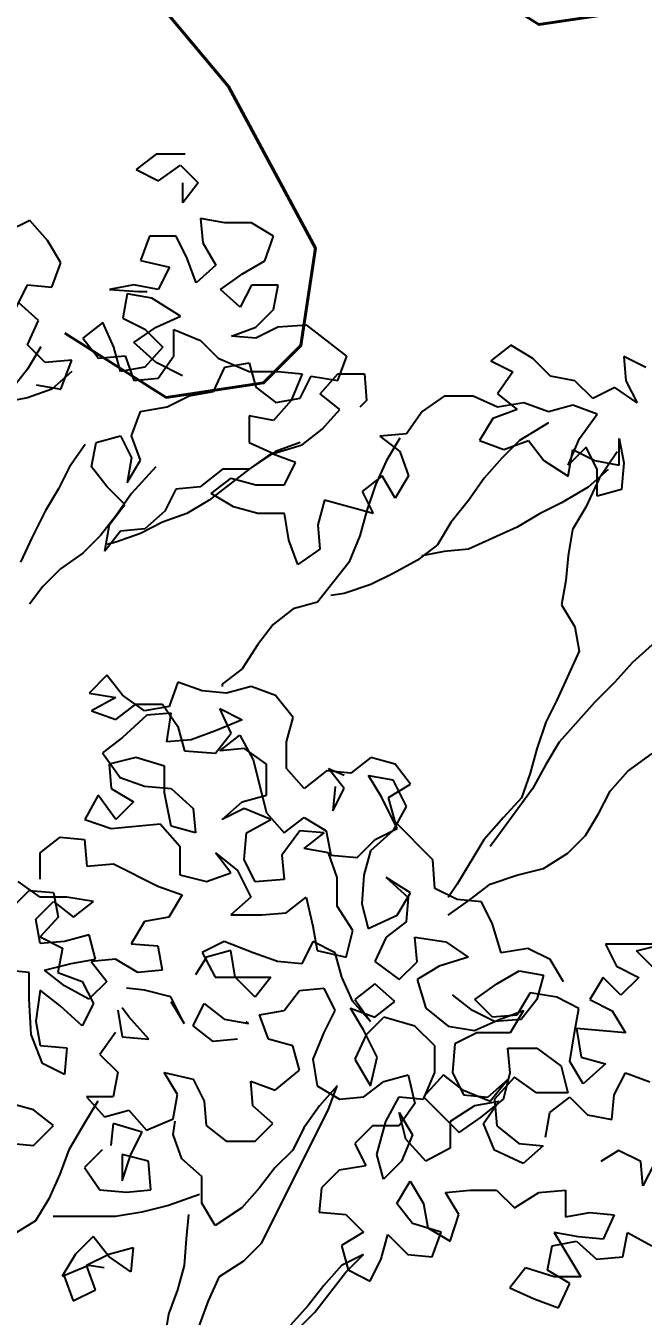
# Model space of a CAD drawing. Header units: millimetres. Extents: x 684983 to 685377, y 990360 to 990509.
# Drawn here: x 685001.572 to 685001.974, y 990436.648 to 990437.487 of the extents above; entities that cross this region are included whole.
import ezdxf

# ---------------------------------------------------------------- set-up
doc = ezdxf.new("R2010")
doc.units = ezdxf.units.MM
doc.layers.add('GRID LEVELS', color=7, linetype='Continuous', lineweight=13)
doc.layers.add('TEAK', color=7, linetype='Continuous')
doc.styles.get("Standard").update_dxf_attribs({"font": 'RomanS'})

# ---------------------------------------------------------------- blocks, each defined once
blk = doc.blocks.new('A$C25655A80')
at = {"color": 62}
for p, q in [((0.17688, 2.09548), (0.16822, 2.08876)), ((0.18937, 2.09547), (0.17688, 2.09548)), ((0.16822, 2.08876), (0.17783, 2.08394)), ((0.17783, 2.08394), (0.18744, 2.09066)), ((0.18744, 2.09066), (0.19513, 2.08296)), ((0.18839, 2.07432), (0.1884, 2.08297)), ((0.19513, 2.08296), (0.18839, 2.07432)), ((0.12205, 2.06669), (0.11244, 2.06189)), ((0.12974, 2.05803), (0.12205, 2.06669)), ((0.20665, 2.06565), (0.19608, 2.06758)), ((0.19608, 2.06758), (0.19703, 2.05701)), ((0.21818, 2.06564), (0.20665, 2.06565)), ((0.22779, 2.05986), (0.21818, 2.06564)), ((0.17396, 2.05991), (0.1701, 2.04934)), ((0.18549, 2.0599), (0.17396, 2.05991)), ((0.19029, 2.05028), (0.18549, 2.0599)), ((0.22394, 2.04929), (0.22779, 2.05986)), ((0.1355, 2.04841), (0.12974, 2.05803)), ((0.19703, 2.05701), (0.20279, 2.04739)), ((0.13164, 2.03784), (0.1355, 2.04841)), ((0.1701, 2.04934), (0.1826, 2.04644)), ((0.19413, 2.03971), (0.19029, 2.05028)), ((0.20279, 2.04739), (0.19413, 2.03971)), ((0.21432, 2.04353), (0.22394, 2.04929)), ((0.1826, 2.04644), (0.17778, 2.03684)), ((0.2047, 2.03681), (0.21432, 2.04353)), ((0.11625, 2.0292), (0.12107, 2.03881)), ((0.12107, 2.03881), (0.13164, 2.03784)), ((0.16721, 2.03877), (0.15663, 2.03686)), ((0.15663, 2.03686), (0.16913, 2.03588)), ((0.17778, 2.03684), (0.16721, 2.03877)), ((0.16913, 2.03588), (0.17298, 2.03588)), ((0.21334, 2.02911), (0.2047, 2.03681)), ((0.21816, 2.03872), (0.21334, 2.02911)), ((0.22969, 2.03871), (0.21816, 2.03872)), ((0.22776, 2.02814), (0.22969, 2.03871)), ((0.12586, 2.02343), (0.11722, 2.03112)), ((0.16432, 2.03493), (0.16239, 2.02435)), ((0.1749, 2.03299), (0.16432, 2.03493)), ((0.18739, 2.02529), (0.1749, 2.03299)), ((0.17681, 2.02049), (0.18739, 2.02529)), ((0.22006, 2.02046), (0.22776, 2.02814)), ((0.12104, 2.01286), (0.12586, 2.02343)), ((0.15374, 2.02244), (0.14508, 2.01572)), ((0.15853, 2.01186), (0.15374, 2.02244)), ((0.16239, 2.02435), (0.172, 2.01954)), ((0.16719, 2.01377), (0.17681, 2.02049)), ((0.172, 2.01954), (0.17968, 2.01184)), ((0.18449, 2.00799), (0.1845, 2.01953)), ((0.1845, 2.01953), (0.19603, 2.01471)), ((0.20949, 2.01662), (0.22006, 2.02046)), ((0.22968, 2.02045), (0.22006, 2.01565)), ((0.24218, 2.0214), (0.22968, 2.02045)), ((0.25947, 2.00792), (0.24218, 2.0214)), ((0.14508, 2.01572), (0.1518, 2.00706)), ((0.17679, 2.00511), (0.16719, 2.01377)), ((0.19603, 2.01471), (0.20371, 2.00701)), ((0.22006, 2.01565), (0.20949, 2.01662)), ((0.12681, 2.01189), (0.12103, 2.00228)), ((0.12873, 2.00516), (0.12104, 2.01286)), ((0.1518, 2.00706), (0.16334, 2.00801)), ((0.16141, 2.00128), (0.15853, 2.01186)), ((0.16334, 2.00801), (0.16717, 1.99743)), ((0.17968, 2.01184), (0.17198, 2.0032)), ((0.17775, 1.99838), (0.18449, 2.00799)), ((0.25561, 1.99735), (0.25947, 2.00792)), ((0.33061, 2.01266), (0.32195, 2.00594)), ((0.34022, 2.00689), (0.33061, 2.01266)), ((0.37963, 2.00781), (0.38058, 1.99724)), ((0.38924, 2.003), (0.37963, 2.00781)), ((0.12103, 2.00228), (0.1143, 1.99364)), ((0.14026, 2.00611), (0.12873, 2.00516)), ((0.13545, 1.99362), (0.14026, 2.00611)), ((0.17198, 2.0032), (0.16141, 2.00128)), ((0.18832, 1.99934), (0.17679, 2.00511)), ((0.20177, 1.99259), (0.20659, 2.00316)), ((0.20371, 2.00701), (0.21716, 2.00123)), ((0.20659, 2.00316), (0.21717, 2.00508)), ((0.21717, 2.00508), (0.22004, 1.9945)), ((0.32195, 2.00594), (0.33156, 2.00113)), ((0.3479, 1.99919), (0.34022, 2.00689)), ((0.14026, 2.0013), (0.1316, 1.99362)), ((0.16717, 1.99743), (0.17775, 1.99838)), ((0.21716, 2.00123), (0.22966, 2.00122)), ((0.22966, 2.00122), (0.24023, 2.00025)), ((0.24023, 2.00025), (0.23542, 1.98872)), ((0.23926, 1.98968), (0.24408, 1.99928)), ((0.24408, 1.99928), (0.25561, 1.99735)), ((0.24792, 1.99159), (0.25561, 2.00024)), ((0.25561, 2.00024), (0.26715, 2.00022)), ((0.26715, 2.00022), (0.2681, 1.98869)), ((0.33156, 2.00113), (0.32482, 1.99152)), ((0.35847, 1.99726), (0.3479, 1.99919)), ((0.36615, 1.98956), (0.35847, 1.99726)), ((0.38058, 1.99724), (0.38538, 1.98762)), ((0.1316, 1.99362), (0.12102, 1.98978)), ((0.12487, 1.99555), (0.13545, 1.99362)), ((0.1912, 1.99068), (0.20177, 1.99259)), ((0.22004, 1.9945), (0.22869, 1.98776)), ((0.25656, 1.98485), (0.24792, 1.99159)), ((0.32482, 1.99152), (0.33347, 1.98478)), ((0.37577, 1.99436), (0.36615, 1.98956)), ((0.38538, 1.98762), (0.37577, 1.99436)), ((0.12102, 1.98978), (0.11045, 1.98787)), ((0.17004, 1.98397), (0.18158, 1.98588)), ((0.18158, 1.98588), (0.1912, 1.99068)), ((0.23542, 1.98872), (0.22772, 1.98007)), ((0.22869, 1.98776), (0.23926, 1.98968)), ((0.2681, 1.98869), (0.26521, 1.98581)), ((0.30175, 1.99058), (0.29213, 1.98386)), ((0.31425, 1.99057), (0.30175, 1.99058)), ((0.32482, 1.98575), (0.31425, 1.99057)), ((0.33635, 1.98766), (0.32482, 1.98575)), ((0.34692, 1.98381), (0.33635, 1.98766)), ((0.3575, 1.98668), (0.34692, 1.98381)), ((0.36807, 1.98283), (0.3575, 1.98668)), ((0.16619, 1.9734), (0.17004, 1.98397)), ((0.21715, 1.98201), (0.21714, 1.97047)), ((0.22772, 1.98007), (0.21715, 1.98201)), ((0.24886, 1.97621), (0.25656, 1.98485)), ((0.29213, 1.98386), (0.28539, 1.97425)), ((0.32289, 1.98095), (0.31711, 1.97134)), ((0.33347, 1.98478), (0.32289, 1.98095)), ((0.36037, 1.97226), (0.36807, 1.98283)), ((0.24021, 1.96949), (0.24886, 1.97621)), ((0.28539, 1.97425), (0.27385, 1.9733)), ((0.34692, 1.979), (0.33441, 1.97132)), ((0.146, 1.96957), (0.13926, 1.95997)), ((0.14887, 1.95996), (0.15081, 1.97053)), ((0.15081, 1.97053), (0.16138, 1.97341)), ((0.16138, 1.97341), (0.16618, 1.96379)), ((0.17002, 1.96282), (0.16619, 1.9734)), ((0.21714, 1.97047), (0.22771, 1.96565)), ((0.22771, 1.96565), (0.24021, 1.96949)), ((0.23925, 1.97045), (0.22867, 1.96661)), ((0.27385, 1.9733), (0.2825, 1.96657)), ((0.28251, 1.97233), (0.27673, 1.96273)), ((0.31711, 1.97134), (0.32768, 1.96749)), ((0.33441, 1.97132), (0.32672, 1.96364)), ((0.32768, 1.96749), (0.33826, 1.97132)), ((0.33826, 1.97132), (0.34498, 1.96266)), ((0.35555, 1.96073), (0.36037, 1.97226)), ((0.37766, 1.96071), (0.37767, 1.97225)), ((0.37767, 1.97225), (0.37959, 1.96167)), ((0.16618, 1.96379), (0.16425, 1.95322)), ((0.22867, 1.96661), (0.21712, 1.95893)), ((0.22674, 1.96566), (0.21712, 1.95893)), ((0.23731, 1.9618), (0.22674, 1.96566)), ((0.2825, 1.96657), (0.28634, 1.95599)), ((0.32672, 1.96364), (0.31902, 1.955)), ((0.36325, 1.96841), (0.35555, 1.96073)), ((0.35555, 1.95592), (0.35748, 1.96746)), ((0.35748, 1.96746), (0.36709, 1.96264)), ((0.36805, 1.9588), (0.36325, 1.96841)), ((0.37671, 1.96648), (0.36901, 1.95495)), ((0.13926, 1.95997), (0.13444, 1.95036)), ((0.15559, 1.9513), (0.14887, 1.95996)), ((0.16425, 1.95322), (0.17002, 1.96282)), ((0.17675, 1.95993), (0.16617, 1.94841)), ((0.20559, 1.95895), (0.19597, 1.95126)), ((0.21712, 1.95893), (0.19981, 1.94549)), ((0.21712, 1.95893), (0.20559, 1.95895)), ((0.2325, 1.95219), (0.23731, 1.9618)), ((0.27673, 1.96273), (0.27191, 1.95216)), ((0.34498, 1.96266), (0.35555, 1.95592)), ((0.37286, 1.95879), (0.3642, 1.95111)), ((0.36709, 1.96264), (0.37766, 1.96071)), ((0.36804, 1.94726), (0.36805, 1.9588)), ((0.37959, 1.96167), (0.37862, 1.95014)), ((0.20077, 1.94838), (0.20943, 1.9551)), ((0.20943, 1.9551), (0.22, 1.9522)), ((0.22, 1.9522), (0.2325, 1.95219)), ((0.2748, 1.956), (0.26614, 1.94928)), ((0.27191, 1.95216), (0.26806, 1.94062)), ((0.28056, 1.94638), (0.2748, 1.956)), ((0.28634, 1.95599), (0.28056, 1.94638)), ((0.31902, 1.955), (0.31228, 1.94539)), ((0.36901, 1.95495), (0.36323, 1.94246)), ((0.13444, 1.95036), (0.12867, 1.94075)), ((0.16328, 1.9436), (0.15559, 1.9513)), ((0.16617, 1.94841), (0.15943, 1.9388)), ((0.18539, 1.95031), (0.18058, 1.9407)), ((0.19597, 1.95126), (0.18539, 1.95031)), ((0.21038, 1.9426), (0.20077, 1.94838)), ((0.26614, 1.94928), (0.27094, 1.93966)), ((0.3642, 1.95111), (0.35266, 1.94439)), ((0.37862, 1.95014), (0.36804, 1.94726)), ((0.12867, 1.94075), (0.12289, 1.92922)), ((0.15654, 1.93496), (0.16328, 1.9436)), ((0.18058, 1.9407), (0.17192, 1.93302)), ((0.19981, 1.94549), (0.19019, 1.93973)), ((0.22095, 1.93971), (0.21038, 1.9426)), ((0.2498, 1.94545), (0.2469, 1.93487)), ((0.27094, 1.93966), (0.2498, 1.94545)), ((0.31228, 1.94539), (0.30458, 1.93578)), ((0.35266, 1.94439), (0.34304, 1.93959)), ((0.36323, 1.94246), (0.35745, 1.93285)), ((0.15943, 1.9388), (0.15269, 1.93015)), ((0.17961, 1.9359), (0.17, 1.9311)), ((0.19019, 1.93973), (0.17961, 1.9359)), ((0.23249, 1.93969), (0.22095, 1.93971)), ((0.2344, 1.92816), (0.23249, 1.93969)), ((0.26806, 1.94062), (0.26516, 1.93005)), ((0.30458, 1.93578), (0.29881, 1.92618)), ((0.34304, 1.93959), (0.33342, 1.93383)), ((0.15269, 1.93015), (0.14499, 1.92247)), ((0.15461, 1.92342), (0.15654, 1.93496)), ((0.16134, 1.93207), (0.15461, 1.92342)), ((0.17, 1.9311), (0.15942, 1.92726)), ((0.17192, 1.93302), (0.16134, 1.93207)), ((0.2469, 1.93487), (0.24785, 1.9243)), ((0.26516, 1.93005), (0.26035, 1.91852)), ((0.33342, 1.93383), (0.31226, 1.92424)), ((0.35745, 1.93285), (0.35552, 1.92132)), ((0.12289, 1.92922), (0.11807, 1.91865)), ((0.15942, 1.92726), (0.15557, 1.92631)), ((0.23824, 1.91758), (0.2344, 1.92816)), ((0.24785, 1.9243), (0.23824, 1.91758)), ((0.29881, 1.92618), (0.29015, 1.91945)), ((0.31226, 1.92424), (0.30169, 1.92329)), ((0.14499, 1.92247), (0.13537, 1.91575)), ((0.26035, 1.91852), (0.24687, 1.90123)), ((0.29015, 1.91945), (0.27957, 1.9137)), ((0.30169, 1.92329), (0.29207, 1.92138)), ((0.35552, 1.92132), (0.35455, 1.91074)), ((0.13537, 1.91575), (0.12768, 1.90807)), ((0.27957, 1.9137), (0.26995, 1.9089)), ((0.12768, 1.90807), (0.1219, 1.90038)), ((0.26995, 1.9089), (0.25841, 1.90506)), ((0.35455, 1.91074), (0.35261, 1.90017)), ((0.25841, 1.90506), (0.25264, 1.90411)), ((0.2363, 1.89836), (0.22764, 1.89163)), ((0.24687, 1.90123), (0.2363, 1.89836)), ((0.35261, 1.90017), (0.35837, 1.89055)), ((0.22764, 1.89163), (0.2209, 1.88299)), ((0.35837, 1.89055), (0.36029, 1.87998)), ((0.2209, 1.88299), (0.21416, 1.87242)), ((0.36029, 1.87998), (0.35065, 1.85884)), ((0.39201, 1.88283), (0.38335, 1.87515)), ((0.38335, 1.87515), (0.37565, 1.8665)), ((0.15552, 1.86959), (0.14782, 1.86191)), ((0.16224, 1.86093), (0.15552, 1.86959)), ((0.21416, 1.87242), (0.2055, 1.8657)), ((0.18628, 1.86668), (0.18242, 1.85611)), ((0.19685, 1.86282), (0.18628, 1.86668)), ((0.20742, 1.86185), (0.19685, 1.86282)), ((0.2055, 1.8657), (0.2055, 1.86474)), ((0.218, 1.86473), (0.20742, 1.86185)), ((0.22857, 1.86087), (0.218, 1.86473)), ((0.37565, 1.8665), (0.367, 1.85786)), ((0.14782, 1.86191), (0.15936, 1.85997)), ((0.15936, 1.85997), (0.14878, 1.85422)), ((0.15935, 1.85036), (0.16801, 1.85708)), ((0.17185, 1.85419), (0.16224, 1.86093)), ((0.16801, 1.85708), (0.17954, 1.85707)), ((0.17954, 1.85707), (0.18626, 1.84745)), ((0.23625, 1.85125), (0.22857, 1.86087)), ((0.35065, 1.85884), (0.34584, 1.84923)), ((0.367, 1.85786), (0.3516, 1.84057)), ((0.14878, 1.85422), (0.15935, 1.85036)), ((0.17281, 1.85227), (0.16222, 1.84267)), ((0.18242, 1.85611), (0.17185, 1.85419)), ((0.18338, 1.85322), (0.17281, 1.85227)), ((0.18145, 1.84073), (0.18338, 1.85322)), ((0.20453, 1.85513), (0.21414, 1.85031)), ((0.20933, 1.84455), (0.20453, 1.85513)), ((0.23336, 1.84068), (0.23625, 1.85125)), ((0.18626, 1.84745), (0.18914, 1.83688)), ((0.21414, 1.85031), (0.2026, 1.84551)), ((0.34584, 1.84923), (0.34198, 1.8377)), ((0.16222, 1.84267), (0.15357, 1.83595)), ((0.19202, 1.84168), (0.18145, 1.84073)), ((0.2026, 1.84551), (0.19202, 1.84168)), ((0.20259, 1.8359), (0.20933, 1.84455)), ((0.20452, 1.83686), (0.21317, 1.84358)), ((0.21317, 1.84358), (0.21893, 1.833)), ((0.23335, 1.82914), (0.23336, 1.84068)), ((0.3516, 1.84057), (0.34582, 1.83096)), ((0.15357, 1.83595), (0.16125, 1.82536)), ((0.18914, 1.83688), (0.20259, 1.8359)), ((0.21509, 1.83781), (0.20452, 1.83686)), ((0.2247, 1.83107), (0.21509, 1.83781)), ((0.34198, 1.8377), (0.33909, 1.82712)), ((0.38139, 1.82805), (0.39197, 1.83573)), ((0.16798, 1.83401), (0.15645, 1.83114)), ((0.15645, 1.83114), (0.1574, 1.82056)), ((0.18048, 1.83015), (0.16798, 1.83401)), ((0.18047, 1.81862), (0.18048, 1.83015)), ((0.21893, 1.833), (0.22468, 1.80993)), ((0.22469, 1.81762), (0.2247, 1.83107)), ((0.24103, 1.82049), (0.23335, 1.82914)), ((0.25161, 1.82913), (0.25834, 1.82624)), ((0.25833, 1.82047), (0.25161, 1.82913)), ((0.26988, 1.83392), (0.26122, 1.8272)), ((0.28045, 1.83102), (0.26988, 1.83392)), ((0.28717, 1.82237), (0.28045, 1.83102)), ((0.34582, 1.83096), (0.34004, 1.82039)), ((0.16125, 1.82536), (0.17182, 1.82151)), ((0.25065, 1.82817), (0.24103, 1.82049)), ((0.26122, 1.8272), (0.25065, 1.82817)), ((0.26891, 1.82623), (0.27949, 1.8243)), ((0.27467, 1.81661), (0.26891, 1.82623)), ((0.27949, 1.8243), (0.28524, 1.81275)), ((0.33909, 1.82712), (0.33523, 1.81655)), ((0.37369, 1.8194), (0.38139, 1.82805)), ((0.15163, 1.81768), (0.14585, 1.80711)), ((0.15931, 1.8071), (0.15163, 1.81768)), ((0.1574, 1.82056), (0.16701, 1.81479)), ((0.17182, 1.82151), (0.18335, 1.82054)), ((0.18334, 1.8042), (0.18047, 1.81862)), ((0.18335, 1.82054), (0.19296, 1.81188)), ((0.25449, 1.82143), (0.25352, 1.81086)), ((0.25352, 1.81086), (0.25833, 1.82047)), ((0.27756, 1.81661), (0.28717, 1.82237)), ((0.34004, 1.82039), (0.32464, 1.79926)), ((0.36887, 1.80979), (0.37369, 1.8194)), ((0.16701, 1.81479), (0.15931, 1.8071)), ((0.20545, 1.80706), (0.21411, 1.81474)), ((0.21411, 1.81474), (0.22469, 1.81762)), ((0.28139, 1.80315), (0.27467, 1.81661)), ((0.28043, 1.80603), (0.27756, 1.81661)), ((0.28524, 1.81275), (0.27947, 1.80219)), ((0.33523, 1.81655), (0.32754, 1.80791)), ((0.14585, 1.80711), (0.15738, 1.80326)), ((0.19296, 1.81188), (0.19391, 1.8013)), ((0.21507, 1.81186), (0.20545, 1.80706)), ((0.2266, 1.80704), (0.21507, 1.81186)), ((0.21602, 1.80128), (0.2266, 1.80704)), ((0.22468, 1.80993), (0.23236, 1.80127)), ((0.23236, 1.80127), (0.24102, 1.80799)), ((0.24102, 1.80799), (0.25063, 1.80221)), ((0.32754, 1.80791), (0.31888, 1.7983)), ((0.3631, 1.80019), (0.36887, 1.80979)), ((0.15738, 1.80326), (0.17853, 1.80516)), ((0.17853, 1.80516), (0.18717, 1.79554)), ((0.19391, 1.8013), (0.18334, 1.8042)), ((0.21505, 1.78975), (0.21602, 1.80128)), ((0.23909, 1.80222), (0.23139, 1.79166)), ((0.24966, 1.80125), (0.23909, 1.80222)), ((0.24101, 1.79453), (0.24966, 1.80125)), ((0.25063, 1.80221), (0.25254, 1.79164)), ((0.27947, 1.80219), (0.26984, 1.79354)), ((0.27177, 1.79835), (0.28139, 1.80315)), ((0.29676, 1.78967), (0.28043, 1.80603)), ((0.12661, 1.79271), (0.13527, 1.79943)), ((0.13527, 1.79943), (0.14584, 1.79846)), ((0.14584, 1.79846), (0.14679, 1.78693)), ((0.18717, 1.79554), (0.18716, 1.78304)), ((0.26407, 1.79066), (0.27177, 1.79835)), ((0.31888, 1.7983), (0.30732, 1.77909)), ((0.32464, 1.79926), (0.32176, 1.79542)), ((0.3554, 1.7925), (0.3631, 1.80019)), ((0.1266, 1.78118), (0.12661, 1.79271)), ((0.20255, 1.79264), (0.21216, 1.78494)), ((0.20927, 1.78398), (0.20255, 1.79264)), ((0.21985, 1.78013), (0.21505, 1.78975)), ((0.23139, 1.79166), (0.23234, 1.78108)), ((0.25158, 1.7926), (0.24101, 1.79453)), ((0.25541, 1.78202), (0.25158, 1.7926)), ((0.25254, 1.79164), (0.26407, 1.79066)), ((0.26984, 1.79354), (0.26695, 1.78297)), ((0.34482, 1.78578), (0.3554, 1.7925)), ((0.14679, 1.78693), (0.15833, 1.78788)), ((0.15833, 1.78788), (0.17755, 1.77825)), ((0.21216, 1.78494), (0.21792, 1.7734)), ((0.29771, 1.77717), (0.29676, 1.78967)), ((0.33328, 1.78291), (0.34482, 1.78578)), ((0.12659, 1.77349), (0.11699, 1.78022)), ((0.18716, 1.78304), (0.1987, 1.78015)), ((0.1987, 1.78015), (0.20927, 1.78398)), ((0.23234, 1.78108), (0.21985, 1.78013)), ((0.2554, 1.76952), (0.25541, 1.78202)), ((0.26695, 1.78297), (0.26598, 1.77047)), ((0.27656, 1.782), (0.28617, 1.77334)), ((0.28713, 1.77526), (0.27656, 1.782)), ((0.30732, 1.77909), (0.30347, 1.77332)), ((0.31308, 1.77235), (0.32174, 1.77908)), ((0.32174, 1.77908), (0.33328, 1.78291)), ((0.11409, 1.76869), (0.12179, 1.77637)), ((0.12179, 1.77637), (0.13236, 1.7754)), ((0.13813, 1.77348), (0.12659, 1.77349)), ((0.13236, 1.7754), (0.13428, 1.76483)), ((0.14966, 1.77154), (0.13813, 1.77348)), ((0.17755, 1.77825), (0.18812, 1.77439)), ((0.18812, 1.77439), (0.18234, 1.76478)), ((0.21792, 1.7734), (0.20926, 1.76572)), ((0.23329, 1.76666), (0.24195, 1.77338)), ((0.24195, 1.77338), (0.24482, 1.76088)), ((0.28136, 1.76565), (0.28713, 1.77526)), ((0.28617, 1.77334), (0.2852, 1.76277)), ((0.30732, 1.77236), (0.29771, 1.77717)), ((0.12466, 1.76388), (0.13236, 1.77156)), ((0.13236, 1.77156), (0.141, 1.76482)), ((0.141, 1.76482), (0.14966, 1.77154)), ((0.26212, 1.75894), (0.2554, 1.76952)), ((0.26598, 1.77047), (0.26885, 1.7599)), ((0.30347, 1.76563), (0.31308, 1.77235)), ((0.31789, 1.77139), (0.30732, 1.77236)), ((0.32269, 1.76177), (0.31789, 1.77139)), ((0.12657, 1.7533), (0.12466, 1.76388)), ((0.13428, 1.76483), (0.12658, 1.75618)), ((0.17176, 1.76287), (0.16599, 1.75326)), ((0.18234, 1.76478), (0.17176, 1.76287)), ((0.20926, 1.76572), (0.22272, 1.76571)), ((0.22272, 1.76571), (0.23329, 1.76666)), ((0.26885, 1.7599), (0.28136, 1.76565)), ((0.2852, 1.76277), (0.27654, 1.75605)), ((0.32652, 1.74927), (0.32269, 1.76177)), ((0.12658, 1.75618), (0.13619, 1.75137)), ((0.14773, 1.75712), (0.13715, 1.75425)), ((0.1506, 1.74655), (0.14773, 1.75712)), ((0.24482, 1.76088), (0.24673, 1.75031)), ((0.25923, 1.74741), (0.26212, 1.75894)), ((0.13715, 1.75425), (0.12657, 1.7533)), ((0.13619, 1.75137), (0.13425, 1.7408)), ((0.16599, 1.75326), (0.17752, 1.75229)), ((0.17752, 1.75229), (0.17944, 1.74172)), ((0.20636, 1.75419), (0.19675, 1.74939)), ((0.21886, 1.74937), (0.20636, 1.75419)), ((0.24482, 1.75415), (0.24, 1.74454)), ((0.25442, 1.74934), (0.24482, 1.75415)), ((0.27654, 1.75605), (0.27172, 1.74548)), ((0.28904, 1.75603), (0.30249, 1.7541)), ((0.28999, 1.74546), (0.28904, 1.75603)), ((0.30249, 1.7541), (0.3121, 1.74736)), ((0.33806, 1.75118), (0.32652, 1.74927)), ((0.34767, 1.74637), (0.33806, 1.75118)), ((0.37171, 1.75307), (0.3765, 1.74346)), ((0.39574, 1.75305), (0.37171, 1.75307)), ((0.38516, 1.75018), (0.3967, 1.75305)), ((0.14002, 1.74463), (0.1506, 1.74655)), ((0.15925, 1.74654), (0.14868, 1.74559)), ((0.14868, 1.74559), (0.1554, 1.73693)), ((0.16886, 1.74076), (0.15925, 1.74654)), ((0.19867, 1.74747), (0.19385, 1.73978)), ((0.19675, 1.74939), (0.2025, 1.73881)), ((0.20924, 1.75034), (0.19867, 1.74747)), ((0.21116, 1.7388), (0.20924, 1.75034)), ((0.22943, 1.74551), (0.21886, 1.74937)), ((0.24, 1.74454), (0.22943, 1.74551)), ((0.24673, 1.75031), (0.25923, 1.74741)), ((0.2573, 1.73876), (0.25442, 1.74934)), ((0.27172, 1.74548), (0.28229, 1.73778)), ((0.28229, 1.73778), (0.28999, 1.74546)), ((0.3121, 1.74736), (0.2996, 1.74353)), ((0.35343, 1.73675), (0.34767, 1.74637)), ((0.39284, 1.74248), (0.38516, 1.75018)), ((0.12176, 1.74081), (0.11118, 1.74178)), ((0.12175, 1.72927), (0.12176, 1.74081)), ((0.12849, 1.74176), (0.14002, 1.74463)), ((0.13713, 1.73502), (0.12849, 1.74176)), ((0.13425, 1.7408), (0.14482, 1.73694)), ((0.17944, 1.74172), (0.16886, 1.74076)), ((0.2996, 1.74353), (0.28998, 1.73777)), ((0.32459, 1.73581), (0.3342, 1.74157)), ((0.3342, 1.74157), (0.34478, 1.73964)), ((0.34478, 1.73964), (0.34188, 1.72907)), ((0.3765, 1.74346), (0.38611, 1.73864)), ((0.1477, 1.72925), (0.13713, 1.73502)), ((0.14482, 1.73694), (0.14962, 1.72732)), ((0.1554, 1.73693), (0.1477, 1.72925)), ((0.17174, 1.73307), (0.16405, 1.73404)), ((0.2025, 1.73881), (0.22654, 1.73879)), ((0.2198, 1.73014), (0.21116, 1.7388)), ((0.22654, 1.73879), (0.2198, 1.73014)), ((0.23903, 1.73301), (0.2496, 1.73396)), ((0.2496, 1.73396), (0.2544, 1.72434)), ((0.26209, 1.72818), (0.2573, 1.73876)), ((0.27171, 1.73586), (0.26306, 1.72914)), ((0.28036, 1.72816), (0.27171, 1.73586)), ((0.28998, 1.73777), (0.29382, 1.72527)), ((0.31497, 1.72909), (0.32459, 1.73581)), ((0.37073, 1.73866), (0.36495, 1.72905)), ((0.37841, 1.73096), (0.37073, 1.73866)), ((0.38611, 1.73864), (0.37841, 1.73096)), ((0.12269, 1.71389), (0.12175, 1.72927)), ((0.12656, 1.73311), (0.12462, 1.71966)), ((0.1352, 1.72637), (0.12656, 1.73311)), ((0.18327, 1.73018), (0.17174, 1.73307)), ((0.18903, 1.71863), (0.18327, 1.73018)), ((0.18327, 1.72825), (0.18903, 1.71863)), ((0.23229, 1.72436), (0.23903, 1.73301)), ((0.26978, 1.71952), (0.26209, 1.72818)), ((0.26306, 1.72914), (0.26978, 1.71952)), ((0.2717, 1.72144), (0.28036, 1.72816)), ((0.314, 1.72429), (0.30536, 1.73103)), ((0.32265, 1.7214), (0.31497, 1.72909)), ((0.339, 1.73196), (0.33323, 1.72235)), ((0.34188, 1.72907), (0.33515, 1.72042)), ((0.35054, 1.73002), (0.339, 1.73196)), ((0.36014, 1.72521), (0.35054, 1.73002)), ((0.36495, 1.72905), (0.37456, 1.72423)), ((0.14481, 1.71771), (0.1352, 1.72637)), ((0.14962, 1.72732), (0.14481, 1.71771)), ((0.16019, 1.72443), (0.16211, 1.71289)), ((0.165, 1.72154), (0.16212, 1.72539)), ((0.19287, 1.71767), (0.19769, 1.72728)), ((0.19769, 1.72728), (0.20633, 1.72054)), ((0.22171, 1.72245), (0.23229, 1.72436)), ((0.2544, 1.72434), (0.24959, 1.71473)), ((0.26113, 1.7253), (0.2717, 1.72144)), ((0.26689, 1.71568), (0.26113, 1.7253)), ((0.29382, 1.72527), (0.30342, 1.71757)), ((0.32361, 1.71947), (0.314, 1.72429)), ((0.32553, 1.72043), (0.33611, 1.72427)), ((0.33611, 1.72427), (0.33033, 1.71466)), ((0.35821, 1.71463), (0.36014, 1.72521)), ((0.37456, 1.72423), (0.38032, 1.71461)), ((0.12462, 1.71966), (0.12653, 1.70908)), ((0.17364, 1.71192), (0.165, 1.72154)), ((0.20152, 1.71093), (0.19287, 1.71767)), ((0.20633, 1.72054), (0.2169, 1.71861)), ((0.2169, 1.71861), (0.21594, 1.71957)), ((0.22555, 1.71187), (0.22171, 1.72245)), ((0.27555, 1.72144), (0.26785, 1.71376)), ((0.289, 1.71758), (0.27555, 1.72144)), ((0.29765, 1.70892), (0.289, 1.71758)), ((0.30342, 1.71757), (0.31495, 1.71564)), ((0.31495, 1.71564), (0.32553, 1.72043)), ((0.33323, 1.72235), (0.32265, 1.7214)), ((0.33515, 1.72042), (0.32361, 1.71947)), ((0.12749, 1.70139), (0.12269, 1.71389)), ((0.15922, 1.71482), (0.15249, 1.70521)), ((0.16211, 1.71289), (0.17364, 1.71192)), ((0.21209, 1.71188), (0.20152, 1.71093)), ((0.23612, 1.70898), (0.22555, 1.71187)), ((0.24959, 1.71473), (0.24477, 1.7032)), ((0.26785, 1.71376), (0.26303, 1.70319)), ((0.27265, 1.70414), (0.26689, 1.71568)), ((0.31592, 1.71467), (0.3063, 1.70988)), ((0.33033, 1.71466), (0.31592, 1.71467)), ((0.35628, 1.70214), (0.35821, 1.71463)), ((0.35918, 1.71656), (0.36109, 1.70406)), ((0.38032, 1.71461), (0.35918, 1.71656)), ((0.12653, 1.70908), (0.13807, 1.70811)), ((0.13807, 1.70811), (0.1371, 1.69657)), ((0.239, 1.6984), (0.23612, 1.70898)), ((0.29763, 1.69739), (0.29765, 1.70892)), ((0.3063, 1.70988), (0.30533, 1.69738)), ((0.32937, 1.70793), (0.34186, 1.70792)), ((0.33032, 1.69736), (0.32937, 1.70793)), ((0.34186, 1.70792), (0.35243, 1.70022)), ((0.1371, 1.69657), (0.12749, 1.70139)), ((0.15249, 1.70521), (0.16017, 1.69751)), ((0.24477, 1.7032), (0.24668, 1.69167)), ((0.26303, 1.70319), (0.26975, 1.69164)), ((0.26975, 1.69164), (0.27265, 1.70414)), ((0.35243, 1.70022), (0.3553, 1.68868)), ((0.36204, 1.69252), (0.35628, 1.70214)), ((0.36109, 1.70406), (0.37166, 1.70116)), ((0.37166, 1.70116), (0.36204, 1.69252)), ((0.16017, 1.69751), (0.15824, 1.68694)), ((0.18036, 1.69749), (0.19285, 1.6946)), ((0.18611, 1.68788), (0.18036, 1.69749)), ((0.22841, 1.68976), (0.239, 1.6984)), ((0.27552, 1.69356), (0.2861, 1.69644)), ((0.2861, 1.69644), (0.28897, 1.68394)), ((0.29282, 1.68586), (0.29763, 1.69739)), ((0.30148, 1.69642), (0.29282, 1.68682)), ((0.31012, 1.68969), (0.30148, 1.69642)), ((0.30533, 1.69738), (0.31012, 1.68776)), ((0.33224, 1.69543), (0.32358, 1.68583)), ((0.32742, 1.68582), (0.33032, 1.69736)), ((0.34185, 1.68869), (0.33224, 1.69543)), ((0.37549, 1.6877), (0.38031, 1.69731)), ((0.38031, 1.69731), (0.39088, 1.69346)), ((0.19285, 1.6946), (0.19765, 1.68498)), ((0.21879, 1.68304), (0.21784, 1.69361)), ((0.21784, 1.69361), (0.22841, 1.68976)), ((0.24668, 1.69167), (0.25629, 1.68589)), ((0.25533, 1.69166), (0.24763, 1.68301)), ((0.25148, 1.68109), (0.25533, 1.69166)), ((0.26686, 1.68684), (0.27552, 1.69356)), ((0.32166, 1.68487), (0.31012, 1.68969)), ((0.3207, 1.68679), (0.32936, 1.69447)), ((0.32936, 1.69447), (0.32166, 1.68487)), ((0.12362, 1.6812), (0.11305, 1.6841)), ((0.15151, 1.68502), (0.14573, 1.67542)), ((0.1467, 1.68695), (0.15438, 1.67829)), ((0.15824, 1.68694), (0.1467, 1.68695)), ((0.18418, 1.6773), (0.18611, 1.68788)), ((0.19765, 1.68498), (0.1986, 1.67441)), ((0.25629, 1.68589), (0.26686, 1.68684)), ((0.27647, 1.67626), (0.28224, 1.68683)), ((0.28897, 1.68394), (0.28223, 1.67433)), ((0.28224, 1.68683), (0.29282, 1.68586)), ((0.29282, 1.68682), (0.30819, 1.67142)), ((0.31012, 1.68776), (0.3207, 1.68679)), ((0.3255, 1.68486), (0.31492, 1.68295)), ((0.3178, 1.67814), (0.32742, 1.68582)), ((0.31876, 1.67526), (0.3255, 1.68486)), ((0.32358, 1.68583), (0.32453, 1.67429)), ((0.3553, 1.68868), (0.34185, 1.68869)), ((0.34761, 1.68004), (0.35626, 1.68676)), ((0.35626, 1.68676), (0.36395, 1.67906)), ((0.37452, 1.67713), (0.37549, 1.6877)), ((0.13227, 1.67447), (0.12362, 1.6812)), ((0.15438, 1.67829), (0.16496, 1.68117)), ((0.16496, 1.68117), (0.17264, 1.67251)), ((0.22744, 1.67534), (0.21879, 1.68304)), ((0.22259, 1.62344), (0.25148, 1.68109)), ((0.24763, 1.68301), (0.2409, 1.67341)), ((0.28224, 1.6801), (0.288, 1.67048)), ((0.28511, 1.66856), (0.28224, 1.6801)), ((0.31492, 1.68295), (0.30434, 1.67623)), ((0.30819, 1.67142), (0.3178, 1.67814)), ((0.34567, 1.66947), (0.34761, 1.68004)), ((0.36395, 1.67906), (0.37452, 1.67713)), ((0.12361, 1.66582), (0.13227, 1.67447)), ((0.14573, 1.67542), (0.13899, 1.66389)), ((0.15823, 1.6754), (0.15726, 1.66579)), ((0.17072, 1.67155), (0.15823, 1.6754)), ((0.17264, 1.67251), (0.18418, 1.6773)), ((0.18418, 1.67057), (0.18514, 1.67634)), ((0.1986, 1.67441), (0.20725, 1.66767)), ((0.21974, 1.66766), (0.22744, 1.67534)), ((0.2409, 1.67341), (0.23608, 1.6638)), ((0.2707, 1.67434), (0.263, 1.66666)), ((0.28223, 1.67433), (0.2707, 1.67434)), ((0.27261, 1.66184), (0.27647, 1.67626)), ((0.30434, 1.67623), (0.30433, 1.6647)), ((0.32356, 1.66372), (0.31876, 1.67526)), ((0.32453, 1.67429), (0.33414, 1.66659)), ((0.11304, 1.66679), (0.12361, 1.66582)), ((0.1659, 1.66194), (0.17072, 1.67155)), ((0.18801, 1.66), (0.18418, 1.67057)), ((0.20725, 1.66767), (0.21974, 1.66766)), ((0.263, 1.66666), (0.2678, 1.65704)), ((0.288, 1.67048), (0.28318, 1.65895)), ((0.29375, 1.65894), (0.28511, 1.66856)), ((0.13899, 1.66389), (0.13513, 1.65332)), ((0.15341, 1.66387), (0.14571, 1.65619)), ((0.16205, 1.65041), (0.1659, 1.66194)), ((0.16206, 1.66194), (0.16205, 1.65041)), ((0.17359, 1.65905), (0.16206, 1.66194)), ((0.23608, 1.6638), (0.22838, 1.65611)), ((0.27548, 1.65126), (0.27261, 1.66184)), ((0.30433, 1.6647), (0.29375, 1.65894)), ((0.33605, 1.65794), (0.32356, 1.66372)), ((0.33414, 1.66659), (0.34471, 1.66562)), ((0.34471, 1.66562), (0.33605, 1.65794)), ((0.37739, 1.66367), (0.3697, 1.65887)), ((0.387, 1.65885), (0.37739, 1.66367)), ((0.14571, 1.65619), (0.15243, 1.64657)), ((0.17454, 1.64655), (0.17359, 1.65905)), ((0.19666, 1.6523), (0.18801, 1.66)), ((0.22838, 1.65611), (0.22165, 1.64747)), ((0.2678, 1.65704), (0.25626, 1.65513)), ((0.28318, 1.65895), (0.27548, 1.65126)), ((0.38795, 1.64828), (0.387, 1.65885)), ((0.39277, 1.65789), (0.38795, 1.64828)), ((0.13513, 1.65332), (0.13032, 1.64275)), ((0.19665, 1.64076), (0.19666, 1.6523)), ((0.25626, 1.65513), (0.24856, 1.64744)), ((0.28124, 1.64069), (0.28702, 1.65029)), ((0.28702, 1.65029), (0.29278, 1.64067)), ((0.15243, 1.64657), (0.16397, 1.6456)), ((0.16397, 1.6456), (0.17454, 1.64655)), ((0.19569, 1.64461), (0.18223, 1.63981)), ((0.22165, 1.64747), (0.21395, 1.63882)), ((0.24856, 1.64744), (0.24759, 1.63687)), ((0.30239, 1.64547), (0.31297, 1.64642)), ((0.30815, 1.63585), (0.30239, 1.64547)), ((0.31297, 1.64642), (0.3245, 1.64641)), ((0.3245, 1.64641), (0.33219, 1.63872)), ((0.33219, 1.63872), (0.34277, 1.64544)), ((0.34277, 1.64544), (0.3543, 1.64639)), ((0.3543, 1.64639), (0.35429, 1.63485)), ((0.13032, 1.64275), (0.12454, 1.63314)), ((0.18223, 1.63981), (0.17069, 1.63694)), ((0.20241, 1.63114), (0.19665, 1.64076)), ((0.21395, 1.63882), (0.20241, 1.63114)), ((0.28796, 1.63203), (0.28124, 1.64069)), ((0.29278, 1.64067), (0.29469, 1.6301)), ((0.12454, 1.63314), (0.11204, 1.62546)), ((0.15915, 1.63503), (0.13223, 1.63505)), ((0.17069, 1.63694), (0.15915, 1.63503)), ((0.19087, 1.63596), (0.1899, 1.62539)), ((0.24759, 1.63687), (0.25913, 1.6359)), ((0.25913, 1.6359), (0.26681, 1.6282)), ((0.3043, 1.62432), (0.30815, 1.63585)), ((0.35429, 1.63485), (0.36487, 1.63676)), ((0.36487, 1.63676), (0.37544, 1.63579)), ((0.37544, 1.63579), (0.37063, 1.62522)), ((0.26681, 1.6282), (0.25719, 1.62244)), ((0.30046, 1.62817), (0.28796, 1.63203)), ((0.29469, 1.6301), (0.3043, 1.62432)), ((0.2966, 1.6176), (0.30046, 1.62817)), ((0.34948, 1.62813), (0.361, 1.60889)), ((0.36005, 1.62619), (0.34948, 1.62813)), ((0.37927, 1.61752), (0.3812, 1.6281)), ((0.3812, 1.6281), (0.39177, 1.62232)), ((0.14953, 1.62639), (0.14183, 1.6187)), ((0.15625, 1.61773), (0.14953, 1.62639)), ((0.1899, 1.62539), (0.18893, 1.61385)), ((0.21489, 1.61575), (0.22259, 1.62344)), ((0.25719, 1.62244), (0.26007, 1.61187)), ((0.27449, 1.61666), (0.27738, 1.62723)), ((0.27738, 1.62723), (0.28603, 1.61857)), ((0.34658, 1.61179), (0.34852, 1.62236)), ((0.34852, 1.62236), (0.35909, 1.62427)), ((0.35909, 1.62427), (0.36774, 1.61657)), ((0.37063, 1.62522), (0.36005, 1.62619)), ((0.14183, 1.6187), (0.13606, 1.6091)), ((0.14663, 1.61389), (0.15625, 1.61869)), ((0.15625, 1.61869), (0.16683, 1.62156)), ((0.16586, 1.61099), (0.15625, 1.61773)), ((0.16683, 1.62156), (0.16586, 1.61099)), ((0.2668, 1.61859), (0.25718, 1.61379)), ((0.2591, 1.61091), (0.2668, 1.61859)), ((0.26967, 1.60705), (0.27449, 1.61666)), ((0.28603, 1.61857), (0.2966, 1.6176)), ((0.36774, 1.61657), (0.37927, 1.61752)), ((0.13606, 1.6091), (0.1476, 1.61389)), ((0.15047, 1.60331), (0.14663, 1.61389)), ((0.1476, 1.61389), (0.15432, 1.61292)), ((0.18893, 1.61385), (0.18604, 1.60328)), ((0.20431, 1.60903), (0.21489, 1.61575)), ((0.24563, 1.59361), (0.2591, 1.61091)), ((0.25718, 1.61379), (0.24949, 1.60515)), ((0.26007, 1.61187), (0.26967, 1.60705)), ((0.33697, 1.61276), (0.33023, 1.60411)), ((0.34946, 1.6089), (0.33697, 1.61276)), ((0.35619, 1.60601), (0.34658, 1.61179)), ((0.13702, 1.60909), (0.14085, 1.59852)), ((0.19949, 1.59846), (0.20431, 1.60903)), ((0.24949, 1.60515), (0.24275, 1.5965)), ((0.361, 1.60889), (0.34946, 1.6089)), ((0.35137, 1.59544), (0.35619, 1.60601)), ((0.14085, 1.59852), (0.15047, 1.60331)), ((0.18604, 1.60328), (0.18218, 1.59271)), ((0.33023, 1.60411), (0.3408, 1.59929)), ((0.19178, 1.57732), (0.19949, 1.59846)), ((0.24275, 1.5965), (0.23505, 1.58786)), ((0.3408, 1.59929), (0.35137, 1.59544)), ((0.18218, 1.59271), (0.18025, 1.58118)), ((0.23793, 1.58593), (0.24563, 1.59361))]:
    blk.add_line(p, q, dxfattribs=at)
blk = doc.blocks.new('TR')
blk.add_blockref('A$C25655A80', (0.01921, 0.01485, 1.34531))

msp = doc.modelspace()

# ---------------------------------------------------------------- block references
at = {"layer": 'TEAK', "xscale": 1.5, "yscale": 1.5, "zscale": 1.5}
msp.add_blockref('TR', (685001.363, 990434.238, 99.434), dxfattribs=at)

# ---------------------------------------------------------------- texts
at = {"layer": 'GRID LEVELS', "width": 0.5}
for s, p in [('99.52', (685001.62998, 990437.15777, 99.51998)), ('99.478', (685001.62998, 990435.15777, 99.47791))]:
    msp.add_text(s, height=0.8, rotation=45, dxfattribs=at).set_placement(p)

doc.saveas('drawing.dxf')
